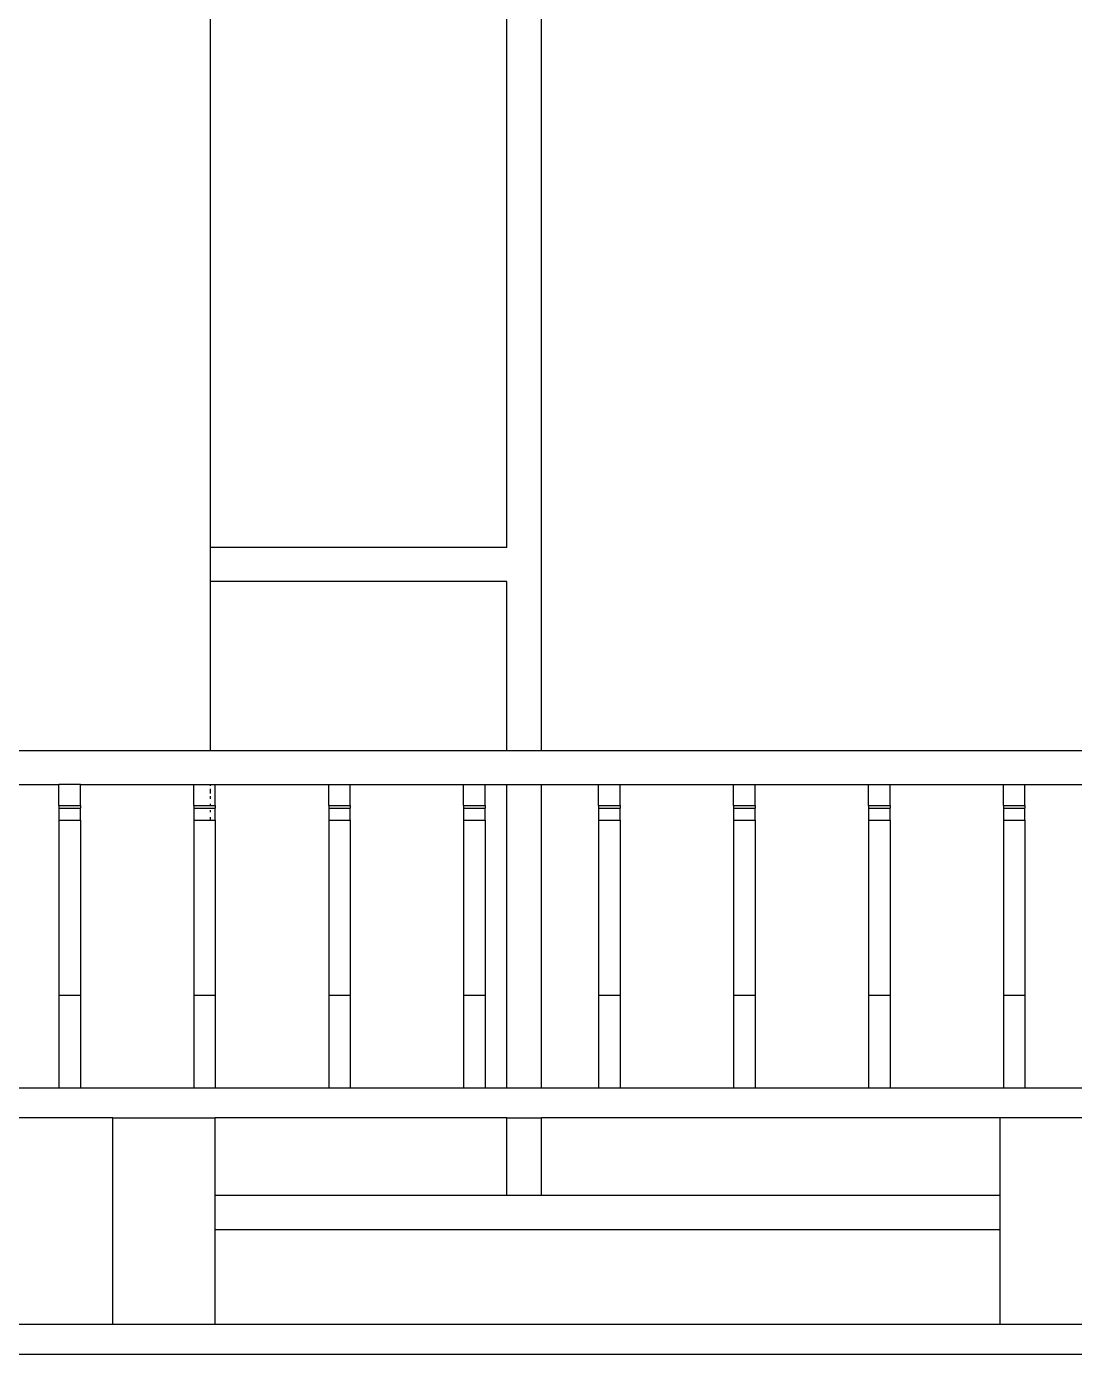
# Model space of a CAD drawing. Extents: x -24961 to 905641, y -154323 to 635957.
# Drawn here: x 401913 to 403448, y -115455 to -113509 of the extents above; entities that cross this region are included whole.
import ezdxf

# ---------------------------------------------------------------- set-up
doc = ezdxf.new("R2010")
doc.units = 0
doc.header["$LTSCALE"] = 1000
doc.header["$MEASUREMENT"] = 0
doc.layers.add('窗', color=154, linetype='Continuous')

msp = doc.modelspace()

# ---------------------------------------------------------------- linework, layer by layer
for p, q in [((402182.1, -114271.9), (402182.1, -113236.5)), ((402182.1, -114321.9), (402182.1, -114271.9)), ((402182.1, -114570), (402182.1, -114321.9)), ((402182.1, -114570), (401886.1, -114570)), ((402616.6, -114570), (402182.1, -114570)), ((402667.3, -114570), (402616.6, -114570)), ((404414.2, -114570), (402667.3, -114570)), ((401886.1, -114619.7), (401959.8, -114619.7)), ((401991.5, -114619.7), (401959.8, -114619.7)), ((401959.8, -114650.4), (401959.8, -114619.7)), ((401991.5, -114619.7), (402157.6, -114619.7)), ((401991.5, -114650.4), (401991.5, -114619.7)), ((402157.6, -114619.7), (402182.1, -114619.7)), ((402157.6, -114650.4), (402157.6, -114619.7)), ((402182.1, -114621.3), (402182.1, -114619.7)), ((402182.1, -114619.7), (402189.2, -114619.7)), ((402189.2, -114619.7), (402355.4, -114619.7)), ((402189.2, -114650.4), (402189.2, -114619.7)), ((402355.4, -114619.7), (402387, -114619.7)), ((402355.4, -114650.4), (402355.4, -114619.7)), ((402387, -114619.7), (402553.1, -114619.7)), ((402387, -114650.4), (402387, -114619.7)), ((402553.1, -114619.7), (402584.7, -114619.7)), ((402553.1, -114650.4), (402553.1, -114619.7)), ((402584.7, -114619.7), (402616.6, -114619.7)), ((402584.7, -114650.4), (402584.7, -114619.7)), ((402616.6, -115064.5), (402616.6, -114619.7)), ((402616.6, -114619.7), (402667.3, -114619.7)), ((402667.3, -115064.5), (402667.3, -114619.7)), ((402667.3, -114619.7), (402750.9, -114619.7)), ((402750.9, -114619.7), (402782.5, -114619.7)), ((402750.9, -114650.4), (402750.9, -114619.7)), ((402782.5, -114619.7), (402948.6, -114619.7)), ((402782.5, -114650.4), (402782.5, -114619.7)), ((402948.6, -114619.7), (402980.2, -114619.7)), ((402948.6, -114650.4), (402948.6, -114619.7)), ((402980.2, -114619.7), (403146.4, -114619.7)), ((402980.2, -114650.4), (402980.2, -114619.7)), ((403146.4, -114619.7), (403178, -114619.7)), ((403146.4, -114650.4), (403146.4, -114619.7)), ((403178, -114619.7), (403344.1, -114619.7)), ((403178, -114650.4), (403178, -114619.7)), ((403344.1, -114619.7), (403375.7, -114619.7)), ((403344.1, -114650.4), (403344.1, -114619.7)), ((403375.7, -114619.7), (403541.9, -114619.7)), ((403375.7, -114650.4), (403375.7, -114619.7)), ((402182.1, -114632.5), (402182.1, -114625.8)), ((402182.1, -114640.3), (402182.1, -114636.4)), ((401959.8, -114650.4), (401991.5, -114650.4)), ((401959.8, -114650.4), (401959.8, -114654)), ((401959.8, -114654), (401991.5, -114654)), ((401959.8, -114654), (401959.8, -114671.7)), ((401991.5, -114650.4), (401991.5, -114654)), ((401991.5, -114671.7), (401991.5, -114654)), ((402157.6, -114650.4), (402182.1, -114650.4)), ((402157.6, -114650.4), (402157.6, -114654)), ((402157.6, -114654), (402182.1, -114654)), ((402157.6, -114654), (402157.6, -114671.7)), ((402182.1, -114650.4), (402182.1, -114647.9)), ((402182.1, -114651.2), (402182.1, -114650.4)), ((402182.1, -114650.4), (402189.2, -114650.4)), ((402182.1, -114654.7), (402182.1, -114654)), ((402182.1, -114654), (402189.2, -114654)), ((402182.1, -114660.3), (402182.1, -114657.3)), ((402189.2, -114650.4), (402189.2, -114654)), ((402189.2, -114671.7), (402189.2, -114654)), ((402355.4, -114650.4), (402387, -114650.4)), ((402355.4, -114650.4), (402355.4, -114654)), ((402355.4, -114654), (402387, -114654)), ((402355.4, -114654), (402355.4, -114671.7)), ((402387, -114650.4), (402387, -114654)), ((402387, -114671.7), (402387, -114654)), ((402553.1, -114650.4), (402584.7, -114650.4)), ((402553.1, -114650.4), (402553.1, -114654)), ((402553.1, -114654), (402584.7, -114654)), ((402553.1, -114654), (402553.1, -114671.7)), ((402584.7, -114650.4), (402584.7, -114654)), ((402584.7, -114671.7), (402584.7, -114654)), ((402750.9, -114650.4), (402782.5, -114650.4)), ((402750.9, -114650.4), (402750.9, -114654)), ((402750.9, -114654), (402782.5, -114654)), ((402750.9, -114654), (402750.9, -114671.7)), ((402782.5, -114650.4), (402782.5, -114654)), ((402782.5, -114671.7), (402782.5, -114654)), ((402948.6, -114650.4), (402980.2, -114650.4)), ((402948.6, -114650.4), (402948.6, -114654)), ((402948.6, -114654), (402980.2, -114654)), ((402948.6, -114654), (402948.6, -114671.7)), ((402980.2, -114650.4), (402980.2, -114654)), ((402980.2, -114671.7), (402980.2, -114654)), ((403146.4, -114650.4), (403178, -114650.4)), ((403146.4, -114650.4), (403146.4, -114654)), ((403146.4, -114654), (403178, -114654)), ((403146.4, -114654), (403146.4, -114671.7)), ((403178, -114650.4), (403178, -114654)), ((403178, -114671.7), (403178, -114654)), ((403344.1, -114650.4), (403375.7, -114650.4)), ((403344.1, -114650.4), (403344.1, -114654)), ((403344.1, -114654), (403375.7, -114654)), ((403344.1, -114654), (403344.1, -114671.7)), ((403375.7, -114650.4), (403375.7, -114654)), ((403375.7, -114671.7), (403375.7, -114654)), ((401959.8, -114671.7), (401991.5, -114671.7)), ((401959.8, -114671.7), (401959.8, -114928.1)), ((401991.5, -114671.7), (401991.5, -114928.1)), ((402157.6, -114671.7), (402182.1, -114671.7)), ((402157.6, -114671.7), (402157.6, -114928.1)), ((402182.1, -114671.7), (402182.1, -114667.6)), ((402182.1, -114671.7), (402189.2, -114671.7)), ((402189.2, -114671.7), (402189.2, -114928.1)), ((402355.4, -114671.7), (402387, -114671.7)), ((402355.4, -114671.7), (402355.4, -114928.1)), ((402387, -114671.7), (402387, -114928.1)), ((402553.1, -114671.7), (402584.7, -114671.7)), ((402553.1, -114671.7), (402553.1, -114928.1)), ((402584.7, -114671.7), (402584.7, -114928.1)), ((402750.9, -114671.7), (402782.5, -114671.7)), ((402750.9, -114671.7), (402750.9, -114928.1)), ((402782.5, -114671.7), (402782.5, -114928.1)), ((402948.6, -114671.7), (402980.2, -114671.7)), ((402948.6, -114671.7), (402948.6, -114928.1)), ((402980.2, -114671.7), (402980.2, -114928.1)), ((403146.4, -114671.7), (403178, -114671.7)), ((403146.4, -114671.7), (403146.4, -114928.1)), ((403178, -114671.7), (403178, -114928.1)), ((403344.1, -114671.7), (403375.7, -114671.7)), ((403344.1, -114671.7), (403344.1, -114928.1)), ((403375.7, -114671.7), (403375.7, -114928.1)), ((401959.8, -114928.1), (401991.5, -114928.1)), ((401959.8, -114928.1), (401959.8, -115064.5)), ((401991.5, -114928.1), (401991.5, -115064.5)), ((402157.6, -114928.1), (402189.2, -114928.1)), ((402157.6, -114928.1), (402157.6, -115064.5)), ((402189.2, -114928.1), (402189.2, -115064.5)), ((402355.4, -114928.1), (402387, -114928.1)), ((402355.4, -114928.1), (402355.4, -115064.5)), ((402387, -114928.1), (402387, -115064.5)), ((402553.1, -114928.1), (402584.7, -114928.1)), ((402553.1, -114928.1), (402553.1, -115064.5)), ((402584.7, -114928.1), (402584.7, -115064.5)), ((402750.9, -114928.1), (402782.5, -114928.1)), ((402750.9, -114928.1), (402750.9, -115064.5)), ((402782.5, -114928.1), (402782.5, -115064.5)), ((402948.6, -114928.1), (402980.2, -114928.1)), ((402948.6, -114928.1), (402948.6, -115064.5)), ((402980.2, -114928.1), (402980.2, -115064.5)), ((403146.4, -114928.1), (403178, -114928.1)), ((403146.4, -114928.1), (403146.4, -115064.5)), ((403178, -114928.1), (403178, -115064.5)), ((403344.1, -114928.1), (403375.7, -114928.1)), ((403344.1, -114928.1), (403344.1, -115064.5)), ((403375.7, -114928.1), (403375.7, -115064.5)), ((401959.8, -115064.5), (401886.1, -115064.5)), ((401991.5, -115064.5), (401959.8, -115064.5)), ((402157.6, -115064.5), (401991.5, -115064.5)), ((402182.1, -115064.5), (402157.6, -115064.5)), ((402182.1, -115064.5), (402182.1, -115063.9)), ((402189.2, -115064.5), (402182.1, -115064.5)), ((402355.4, -115064.5), (402189.2, -115064.5)), ((402387, -115064.5), (402355.4, -115064.5)), ((402553.1, -115064.5), (402387, -115064.5)), ((402584.7, -115064.5), (402553.1, -115064.5)), ((402616.6, -115064.5), (402584.7, -115064.5)), ((402667.3, -115064.5), (402616.6, -115064.5)), ((402750.9, -115064.5), (402667.3, -115064.5)), ((402782.5, -115064.5), (402750.9, -115064.5)), ((402948.6, -115064.5), (402782.5, -115064.5)), ((402980.2, -115064.5), (402948.6, -115064.5)), ((403146.4, -115064.5), (402980.2, -115064.5)), ((403178, -115064.5), (403146.4, -115064.5)), ((403344.1, -115064.5), (403178, -115064.5)), ((403375.7, -115064.5), (403344.1, -115064.5)), ((403541.9, -115064.5), (403375.7, -115064.5)), ((402039.1, -115108.2), (401886.1, -115108.2)), ((402039.1, -115411.3), (402039.1, -115108.2)), ((402039.1, -115108.2), (402189.1, -115108.2)), ((402189.1, -115221.9), (402189.1, -115108.2)), ((402616.6, -115108.2), (402189.1, -115108.2)), ((402616.6, -115221.9), (402616.6, -115108.2)), ((402616.6, -115108.2), (402667.3, -115108.2)), ((402667.3, -115221.9), (402667.3, -115108.2)), ((403339.1, -115108.2), (402667.3, -115108.2)), ((403339.1, -115221.9), (403339.1, -115108.2)), ((403489.1, -115108.2), (403339.1, -115108.2)), ((402616.6, -115221.9), (402189.1, -115221.9)), ((402189.1, -115271.9), (402189.1, -115221.9)), ((402667.3, -115221.9), (402616.6, -115221.9)), ((403339.1, -115221.9), (402667.3, -115221.9)), ((403339.1, -115271.9), (403339.1, -115221.9)), ((402189.1, -115271.9), (403339.1, -115271.9)), ((402189.1, -115411.3), (402189.1, -115271.9)), ((403339.1, -115411.3), (403339.1, -115271.9)), ((402039.1, -115411.3), (401886.1, -115411.3)), ((402189.1, -115411.3), (402039.1, -115411.3)), ((403339.1, -115411.3), (402189.1, -115411.3)), ((403489.1, -115411.3), (403339.1, -115411.3)), ((405628.2, -115455), (394229, -115455))]:
    msp.add_line(p, q)
at = {"layer": '窗'}
for p, q in [((402667.3, -114570), (402667.3, -112756.5)), ((402616.6, -114271.9), (402616.6, -112971.9)), ((402616.6, -114271.9), (402182.1, -114271.9)), ((402616.6, -114321.9), (402182.1, -114321.9)), ((402616.6, -114570), (402616.6, -114321.9))]:
    msp.add_line(p, q, dxfattribs=at)

doc.saveas('drawing.dxf')
